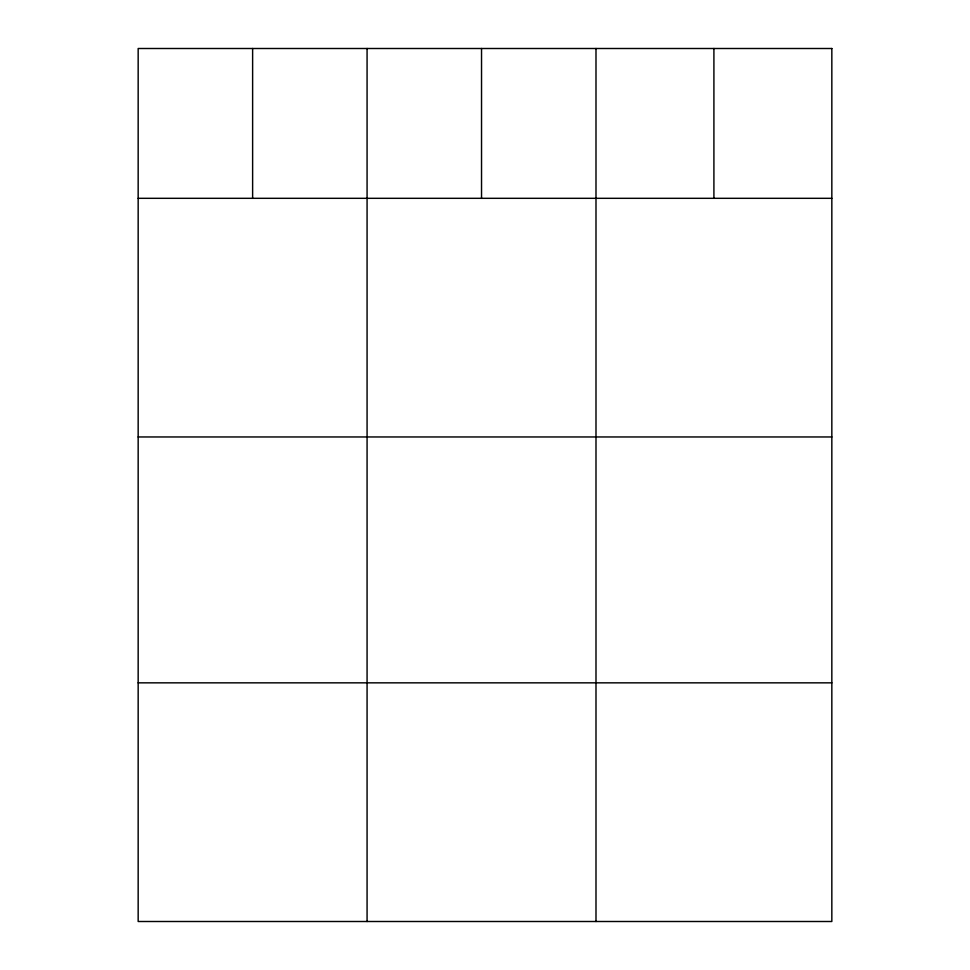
<?xml version="1.0" encoding="UTF-8"?>
<svg xmlns="http://www.w3.org/2000/svg" width="970" height="970" viewBox="0 0 970 970"><rect width="100%" height="100%" fill="white"/><g stroke="black" fill="none" stroke-linecap="round" stroke-linejoin="round"><path stroke-width="1.45" d="M138.164 198.316L831.836 198.316M138.164 436.961L831.836 436.961M138.164 682.844L831.836 682.844M713.908 48.5L713.908 198.316M595.992 48.5L595.992 921.5M481.532 48.5L481.532 198.316M367.072 48.5L367.072 921.5M252.624 48.5L252.624 198.316M831.836 48.5L138.164 48.5L138.164 921.5L831.836 921.5L831.836 48.5"/></g></svg>
